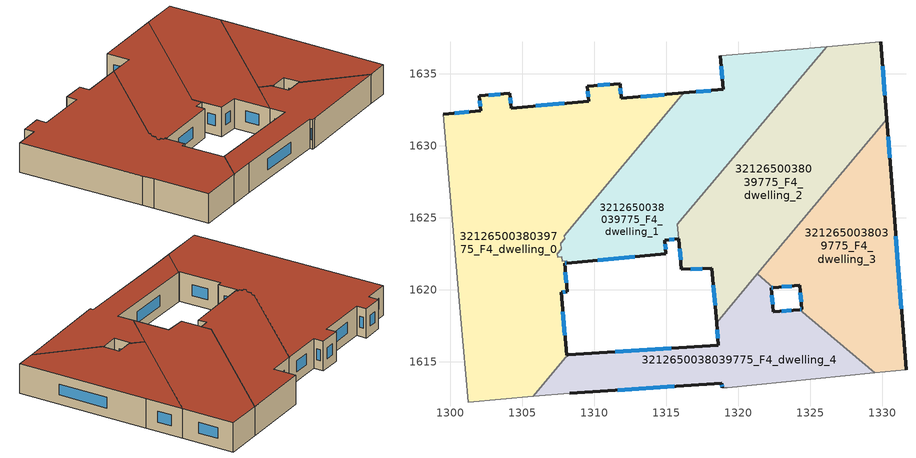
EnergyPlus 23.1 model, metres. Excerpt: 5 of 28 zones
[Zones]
3212650038039775_F4_dwelling_0
 floor to 3212650038039775_F3_dwelling_0 (EU_floor_Construction): 1316.22,1633.67 1307.92,1623.78 1307.94,1623.56 1307.67,1623.24 1307.71,1622.82 1307.44,1622.49 1307.46,1622.26 1307.76,1622.29 1307.78,1621.99 1308.08,1622.01 1308.1,1621.87 1307.95,1621.85 1308.12,1619.87 1307.7,1619.83 1308.08,1615.48 1308.17,1615.49 1305.76,1612.61 1301.27,1612.22 1300.74,1618.02 1300.62,1619.21 1299.51,1632.2 1302.11,1632.43 1302.03,1633.46 1304.15,1633.65 1304.24,1632.62 1309.62,1633.09 1309.53,1634.12 1311.79,1634.32 1311.88,1633.29 z12
 wall outside (EU_wall_Construction): 1308.17,1615.49 1308.08,1615.48 1307.7,1619.83 1308.12,1619.87 1307.95,1621.85 1308.1,1621.87 / 1316.22,1633.67 1311.88,1633.29 1311.79,1634.32 1309.53,1634.12 1309.62,1633.09 1304.24,1632.62 1304.15,1633.65 1302.03,1633.46 1302.11,1632.43 1299.51,1632.2 z12:15
 wall to 3212650038039775_F4_dwelling_1 (EU_wall_Construction): 1308.1,1621.87 1308.08,1622.01 1307.78,1621.99 1307.76,1622.29 1307.46,1622.26 1307.44,1622.49 1307.71,1622.82 1307.67,1623.24 1307.94,1623.56 1307.92,1623.78 1316.22,1633.67 z12:15
 wall to 3212650038039775_F4_dwelling_4 (EU_wall_Construction): 1305.76,1612.61 1308.17,1615.49 z12:15
 wall adiabatic (EU_wall_Construction): 1299.51,1632.2 1300.62,1619.21 1300.74,1618.02 1301.27,1612.22 1305.76,1612.61 z12:15
 window (EU_Window_Construction): 1307.99,1621.86 1308.05,1621.86 / 1308.07,1620.49 1308,1621.23 / 1307.83,1619.85 1307.99,1619.86 / 1307.96,1616.84 1307.82,1618.47 / 1301.3,1632.36 1300.32,1632.27 / 1302.05,1633.14 1302.09,1632.76 / 1303.49,1633.59 1302.69,1633.52 / 1304.21,1632.94 1304.18,1633.33 / 1307.93,1632.94 1305.93,1632.76 / 1309.56,1633.8 1309.59,1633.41 / 1311.08,1634.26 1310.24,1634.18 / 1311.85,1633.61 1311.82,1634 / 1314.86,1633.55 1313.24,1633.41 z12.94:14.06
 roof outside (EU_roof_Construction): 1308.17,1615.49 1308.08,1615.48 1307.7,1619.83 1308.12,1619.87 1307.95,1621.85 1308.1,1621.87 1308.08,1622.01 1307.78,1621.99 1307.76,1622.29 1307.46,1622.26 1307.44,1622.49 1307.71,1622.82 1307.67,1623.24 1307.94,1623.56 1307.92,1623.78 1316.22,1633.67 1311.88,1633.29 1311.79,1634.32 1309.53,1634.12 1309.62,1633.09 1304.24,1632.62 1304.15,1633.65 1302.03,1633.46 1302.11,1632.43 1299.51,1632.2 1300.62,1619.21 1300.74,1618.02 1301.27,1612.22 1305.76,1612.61 z15
3212650038039775_F4_dwelling_1
 floor to 3212650038039775_F3_dwelling_1 (EU_floor_Construction): 1326.12,1636.88 1315.77,1624.55 1315.86,1623.54 1314.89,1623.45 1314.97,1622.52 1308.1,1621.87 1308.08,1622.01 1307.78,1621.99 1307.76,1622.29 1307.46,1622.26 1307.44,1622.49 1307.71,1622.82 1307.67,1623.24 1307.94,1623.56 1307.92,1623.78 1316.22,1633.67 1318.95,1633.91 1318.75,1636.23 z12
 wall outside (EU_wall_Construction): 1318.75,1636.23 1318.95,1633.91 1316.22,1633.67 / 1308.1,1621.87 1314.97,1622.52 1314.89,1623.45 1315.86,1623.54 z12:15
 wall adiabatic (EU_wall_Construction): 1326.12,1636.88 1318.75,1636.23 z12:15
 wall to 3212650038039775_F4_dwelling_2 (EU_wall_Construction): 1315.86,1623.54 1315.77,1624.55 1326.12,1636.88 z12:15
 window (EU_Window_Construction): 1318.1,1633.83 1317.08,1633.74 / 1318.82,1635.5 1318.89,1634.64 / 1315.19,1623.48 1315.56,1623.51 / 1314.95,1622.81 1314.91,1623.16 / 1310.25,1622.07 1312.82,1622.31 z12.94:14.06
 roof outside (EU_roof_Construction): 1315.86,1623.54 1315.77,1624.55 1326.12,1636.88 1318.75,1636.23 1318.95,1633.91 1316.22,1633.67 1307.92,1623.78 1307.94,1623.56 1307.67,1623.24 1307.71,1622.82 1307.44,1622.49 1307.46,1622.26 1307.76,1622.29 1307.78,1621.99 1308.08,1622.01 1308.1,1621.87 1314.97,1622.52 1314.89,1623.45 z15
3212650038039775_F4_dwelling_2
 floor to 3212650038039775_F3_dwelling_2 (EU_floor_Construction): 1329.88,1637.21 1330.31,1631.83 1318.48,1617.74 1318.16,1621.5 1316.05,1621.42 1315.77,1624.55 1326.12,1636.88 z12
 wall outside (EU_wall_Construction): 1330.31,1631.83 1329.88,1637.21 / 1315.86,1623.53 1316.05,1621.42 1318.16,1621.5 1318.48,1617.74 z12:15
 wall adiabatic (EU_wall_Construction): 1329.88,1637.21 1326.12,1636.88 z12:15
 wall to 3212650038039775_F4_dwelling_3 (EU_wall_Construction): 1321.31,1621.11 1330.31,1631.83 z12:15
 wall to 3212650038039775_F4_dwelling_4 (EU_wall_Construction): 1318.48,1617.74 1321.31,1621.1 z12:15
 window (EU_Window_Construction): 1330.17,1633.51 1330.01,1635.52 / 1318.26,1620.32 1318.38,1618.92 / 1316.71,1621.45 1317.5,1621.48 / 1315.92,1622.87 1315.99,1622.08 z12.94:14.06
 roof outside (EU_roof_Construction): 1318.48,1617.74 1330.31,1631.83 1329.88,1637.21 1326.12,1636.88 1315.77,1624.55 1316.05,1621.42 1318.16,1621.5 z15
3212650038039775_F4_dwelling_3
 floor to 3212650038039775_F3_dwelling_3 (EU_floor_Construction): 1330.31,1631.83 1330.62,1627.97 1331.63,1614.47 1329.48,1614.25 1324.25,1618.64 1324.41,1618.65 1324.26,1620.32 1322.44,1620.16 1321.31,1621.11 z12
 wall outside (EU_wall_Construction): 1322.44,1620.16 1324.26,1620.32 1324.41,1618.65 1324.25,1618.64 / 1331.63,1614.47 1330.62,1627.97 1330.31,1631.83 z12:15
 wall to 3212650038039775_F4_dwelling_4 (EU_wall_Construction): 1321.31,1621.11 1322.44,1620.16 / 1324.25,1618.64 1329.48,1614.25 z12:15
 wall adiabatic (EU_wall_Construction): 1329.48,1614.25 1331.63,1614.47 z12:15
 window (EU_Window_Construction): 1324.36,1618.65 1324.3,1618.64 / 1324.31,1619.8 1324.36,1619.18 / 1323.01,1620.21 1323.69,1620.27 / 1330.52,1629.18 1330.4,1630.62 / 1331.31,1618.7 1330.93,1623.74 z12.94:14.06
 roof outside (EU_roof_Construction): 1331.63,1614.47 1330.62,1627.97 1330.31,1631.83 1321.31,1621.11 1322.44,1620.16 1324.26,1620.32 1324.41,1618.65 1324.25,1618.64 1329.48,1614.25 z15
3212650038039775_F4_dwelling_4
 floor to 3212650038039775_F3_dwelling_4 (EU_floor_Construction): 1324.25,1618.64 1329.48,1614.25 1319.21,1613.22 1318.87,1613.2 1318.85,1613.51 1308.32,1612.84 1305.76,1612.61 1308.17,1615.49 1318.62,1616.15 1318.48,1617.74 1321.31,1621.11 1322.44,1620.16 1322.27,1620.15 1322.42,1618.48 z12
 wall outside (EU_wall_Construction): 1318.48,1617.74 1318.62,1616.15 1308.17,1615.49 / 1324.25,1618.64 1322.42,1618.48 1322.27,1620.15 1322.44,1620.16 / 1308.32,1612.84 1318.85,1613.51 1318.87,1613.2 z12:15
 wall adiabatic (EU_wall_Construction): 1318.87,1613.2 1319.21,1613.22 1329.48,1614.25 / 1305.76,1612.61 1308.32,1612.84 z12:15
 window (EU_Window_Construction): 1318.53,1617.24 1318.58,1616.65 / 1322.32,1620.15 1322.38,1620.16 / 1322.38,1619 1322.32,1619.62 / 1323.68,1618.59 1322.99,1618.53 / 1318.86,1613.41 1318.87,1613.3 / 1311.62,1613.05 1315.55,1613.3 / 1315.34,1615.94 1311.44,1615.69 z12.94:14.06
 roof outside (EU_roof_Construction): 1329.48,1614.25 1324.25,1618.64 1322.42,1618.48 1322.27,1620.15 1322.44,1620.16 1321.31,1621.11 1318.48,1617.74 1318.62,1616.15 1308.17,1615.49 1305.76,1612.61 1308.32,1612.84 1318.85,1613.51 1318.87,1613.2 1319.21,1613.22 z15
[Building]
EU S2 Campaign: North Axis=0; Terrain=City; Solar Distribution=FullExterior
[Site:Location]
Vienna: Latitude=48; Longitude=16.5; Time Zone=1; Elevation=183
[SizingPeriod:WeatherFileDays]
AnnualSizingPeriod: Begin Month=1; Begin Day of Month=1; End Month=12; End Day of Month=31; Day of Week for Start Day=Monday; Use Weather File Daylight Saving Period=No; Use Weather File Rain and Snow Indicators=No
[MATERIAL]
EU_InternalMass_Material: Roughness=MediumRough; Thickness=0.1; Conductivity=1; Density=1800; Specific Heat=900; Thermal Absorptance=0.9; Solar Absorptance=0.7; Visible Absorptance=0.7
[MATERIAL:NOMASS] Roughness=MediumRough; Thermal Absorptance=0.9; Solar Absorptance=0.7; Visible Absorptance=0.7
Name | Thermal Resistance
EU_wall_NoMass | 0.914258
EU_roof_NoMass | 0.954009
EU_floor_NoMass | 1.09711
[WINDOWMATERIAL:SIMPLEGLAZINGSYSTEM]
EU_Window_SimpleGlazing: UFactor=2.09642; Solar Heat Gain Coefficient=0.65; Visible Transmittance=0.65
[CONSTRUCTION]
EU_wall_Construction: EU_wall_NoMass
EU_roof_Construction: EU_roof_NoMass
EU_floor_Construction: EU_floor_NoMass
EU_Window_Construction: EU_Window_SimpleGlazing
EU_InternalMass_Construction: EU_InternalMass_Material
[ZONE] Type=1; Multiplier=1; Ceiling Height=autocalculate; Floor Area=autocalculate; Part of Total Floor Area=Yes
Name | Volume
3212650038039775_F4_dwelling_0 | 575.35
3212650038039775_F4_dwelling_1 | 300.787
3212650038039775_F4_dwelling_2 | 362.409
3212650038039775_F4_dwelling_3 | 275.755
3212650038039775_F4_dwelling_4 | 231.973
[INTERNALMASS] Construction=EU_InternalMass_Construction
Name | Zone or ZoneList | Surface Area
3212650038039775_F4_dwelling_0_EU_InternalMass | 3212650038039775_F4_dwelling_0 | 191.785
3212650038039775_F4_dwelling_1_EU_InternalMass | 3212650038039775_F4_dwelling_1 | 100.264
3212650038039775_F4_dwelling_2_EU_InternalMass | 3212650038039775_F4_dwelling_2 | 120.806
3212650038039775_F4_dwelling_3_EU_InternalMass | 3212650038039775_F4_dwelling_3 | 91.9185
3212650038039775_F4_dwelling_4_EU_InternalMass | 3212650038039775_F4_dwelling_4 | 77.3232
[OTHEREQUIPMENT] Fuel Type=Electricity; Design Level Calculation Method=Watts/Area; Power per Zone Floor Area=1; Fraction Latent=0; Fraction Radiant=0; Fraction Lost=0; Carbon Dioxide Generation Rate=0; EndUse Subcategory=EU_Step8_InternalGains
Name | Zone or ZoneList or Space or SpaceList | Schedule
EU_Step8_InternalGain_3212650038039775_F4_dwelling_0_f000 | 3212650038039775_F4_dwelling_0 | EU_Step8_GainSchedule_3212650038039775_F4_dwelling_0_f000
EU_Step8_InternalGain_3212650038039775_F4_dwelling_1_f000 | 3212650038039775_F4_dwelling_1 | EU_Step8_GainSchedule_3212650038039775_F4_dwelling_1_f000
EU_Step8_InternalGain_3212650038039775_F4_dwelling_2_f000 | 3212650038039775_F4_dwelling_2 | EU_Step8_GainSchedule_3212650038039775_F4_dwelling_2_f000
EU_Step8_InternalGain_3212650038039775_F4_dwelling_3_f000 | 3212650038039775_F4_dwelling_3 | EU_Step8_GainSchedule_3212650038039775_F4_dwelling_3_f000
EU_Step8_InternalGain_3212650038039775_F4_dwelling_4_f000 | 3212650038039775_F4_dwelling_4 | EU_Step8_GainSchedule_3212650038039775_F4_dwelling_4_f000
[ZONEVENTILATION:DESIGNFLOWRATE] Schedule=EU_AlwaysOn; Design Flow Rate Calculation Method=AirChanges/Hour; Air Changes per Hour=0.546891; Ventilation Type=Natural; Fan Pressure Rise=0; Fan Total Efficiency=1; Constant Term Coefficient=1; Temperature Term Coefficient=0; Velocity Term Coefficient=0; Velocity Squared Term Coefficient=0; Minimum Indoor Temperature=-100; Maximum Indoor Temperature=100; Delta Temperature=-100; Minimum Outdoor Temperature=-100; Maximum Outdoor Temperature=100; Maximum Wind Speed=40
Name | Zone or ZoneList or Space or SpaceList
EU_ConstantAir_3212650038039775_F4_dwelling_0 | 3212650038039775_F4_dwelling_0
EU_ConstantAir_3212650038039775_F4_dwelling_1 | 3212650038039775_F4_dwelling_1
EU_ConstantAir_3212650038039775_F4_dwelling_2 | 3212650038039775_F4_dwelling_2
EU_ConstantAir_3212650038039775_F4_dwelling_3 | 3212650038039775_F4_dwelling_3
EU_ConstantAir_3212650038039775_F4_dwelling_4 | 3212650038039775_F4_dwelling_4
[HVACTEMPLATE:THERMOSTAT] Constant Heating Setpoint=20; Constant Cooling Setpoint=50
EU_HeatOnly_3212650038039775_F0_dwelling_0; EU_HeatOnly_3212650038039775_F0_dwelling_1; EU_HeatOnly_3212650038039775_F0_dwelling_2; EU_HeatOnly_3212650038039775_F0_dwelling_3; EU_HeatOnly_3212650038039775_F0_dwelling_4; EU_HeatOnly_3212650038039775_F0_dwelling_5; EU_HeatOnly_3212650038039775_F1_dwelling_0; EU_HeatOnly_3212650038039775_F1_dwelling_1; EU_HeatOnly_3212650038039775_F1_dwelling_2; EU_HeatOnly_3212650038039775_F1_dwelling_3; EU_HeatOnly_3212650038039775_F1_dwelling_4; EU_HeatOnly_3212650038039775_F1_dwelling_5; EU_HeatOnly_3212650038039775_F2_dwelling_0; EU_HeatOnly_3212650038039775_F2_dwelling_1; EU_HeatOnly_3212650038039775_F2_dwelling_2; EU_HeatOnly_3212650038039775_F2_dwelling_3; EU_HeatOnly_3212650038039775_F2_dwelling_4; EU_HeatOnly_3212650038039775_F2_dwelling_5; EU_HeatOnly_3212650038039775_F3_dwelling_0; EU_HeatOnly_3212650038039775_F3_dwelling_1; EU_HeatOnly_3212650038039775_F3_dwelling_2; EU_HeatOnly_3212650038039775_F3_dwelling_3; EU_HeatOnly_3212650038039775_F3_dwelling_4; EU_HeatOnly_3212650038039775_F4_dwelling_0; EU_HeatOnly_3212650038039775_F4_dwelling_1; EU_HeatOnly_3212650038039775_F4_dwelling_2; EU_HeatOnly_3212650038039775_F4_dwelling_3; EU_HeatOnly_3212650038039775_F4_dwelling_4
[HVACTEMPLATE:ZONE:IDEALLOADSAIRSYSTEM] System Availability Schedule=EU_AlwaysOn; Maximum Heating Supply Air Temperature=50; Minimum Cooling Supply Air Temperature=13; Maximum Heating Supply Air Humidity Ratio=0.0156; Minimum Cooling Supply Air Humidity Ratio=0.0077; Heating Limit=NoLimit; Cooling Limit=NoLimit; Heating Availability Schedule=EU_AlwaysOn; Cooling Availability Schedule=EU_CoolingOff; Dehumidification Control Type=ConstantSensibleHeatRatio; Cooling Sensible Heat Ratio=0.7; Dehumidification Setpoint=60; Humidification Control Type=None; Humidification Setpoint=30; Outdoor Air Method=None; Outdoor Air Flow Rate per Person=0.00944; Outdoor Air Flow Rate per Zone Floor Area=0; Outdoor Air Flow Rate per Zone=0; Demand Controlled Ventilation Type=None; Outdoor Air Economizer Type=NoEconomizer; Heat Recovery Type=None; Sensible Heat Recovery Effectiveness=0.7; Latent Heat Recovery Effectiveness=0.65
Name | Template Thermostat
3212650038039775_F4_dwelling_0 | EU_HeatOnly_3212650038039775_F4_dwelling_0
3212650038039775_F4_dwelling_1 | EU_HeatOnly_3212650038039775_F4_dwelling_1
3212650038039775_F4_dwelling_2 | EU_HeatOnly_3212650038039775_F4_dwelling_2
3212650038039775_F4_dwelling_3 | EU_HeatOnly_3212650038039775_F4_dwelling_3
3212650038039775_F4_dwelling_4 | EU_HeatOnly_3212650038039775_F4_dwelling_4
[SIZING:ZONE] Zone Cooling Design Supply Air Temperature Input Method=SupplyAirTemperature; Zone Cooling Design Supply Air Temperature=13; Zone Heating Design Supply Air Temperature Input Method=SupplyAirTemperature; Zone Heating Design Supply Air Temperature=50; Zone Cooling Design Supply Air Humidity Ratio=0.008; Zone Heating Design Supply Air Humidity Ratio=0.008; Cooling Design Air Flow Method=DesignDay; Cooling Design Air Flow Rate=0; Cooling Minimum Air Flow per Zone Floor Area=0.000762; Cooling Minimum Air Flow=0; Cooling Minimum Air Flow Fraction=0.2; Heating Design Air Flow Method=DesignDay; Heating Design Air Flow Rate=0; Heating Maximum Air Flow per Zone Floor Area=0.002032; Heating Maximum Air Flow=0.141576; Heating Maximum Air Flow Fraction=0.3; Account for Dedicated Outdoor Air System=No; Dedicated Outdoor Air System Control Strategy=NeutralSupplyAir; Dedicated Outdoor Air Low Setpoint Temperature for Design=autosize; Dedicated Outdoor Air High Setpoint Temperature for Design=autosize; Zone Load Sizing Method=Sensible Load Only No Latent Load; Zone Latent Cooling Design Supply Air Humidity Ratio Input Method=HumidityRatioDifference; Zone Cooling Design Supply Air Humidity Ratio Difference=0.005; Zone Latent Heating Design Supply Air Humidity Ratio Input Method=HumidityRatioDifference; Zone Humidification Design Supply Air Humidity Ratio Difference=0.005
3212650038039775_F4_dwelling_0; 3212650038039775_F4_dwelling_1; 3212650038039775_F4_dwelling_2; 3212650038039775_F4_dwelling_3; 3212650038039775_F4_dwelling_4
[SCHEDULE:CONSTANT]
Name | Hourly Value
EU_AlwaysOn | 1
EU_CoolingOff | 0
[SCHEDULE:FILE] Column Number=1; Rows to Skip at Top=0; Number of Hours of Data=8760; Column Separator=Comma; Interpolate to Timestep=No; Minutes per Item=60; Adjust Schedule for Daylight Savings=Yes
Name | File
EU_Step8_GainSchedule_3212650038039775_F4_dwelling_0_f000 | ../../schedules/3212650038039775/3212650038039775_F4_dwelling_0_f000_gain.csv
EU_Step8_GainSchedule_3212650038039775_F4_dwelling_1_f000 | ../../schedules/3212650038039775/3212650038039775_F4_dwelling_1_f000_gain.csv
EU_Step8_GainSchedule_3212650038039775_F4_dwelling_2_f000 | ../../schedules/3212650038039775/3212650038039775_F4_dwelling_2_f000_gain.csv
EU_Step8_GainSchedule_3212650038039775_F4_dwelling_3_f000 | ../../schedules/3212650038039775/3212650038039775_F4_dwelling_3_f000_gain.csv
EU_Step8_GainSchedule_3212650038039775_F4_dwelling_4_f000 | ../../schedules/3212650038039775/3212650038039775_F4_dwelling_4_f000_gain.csv
